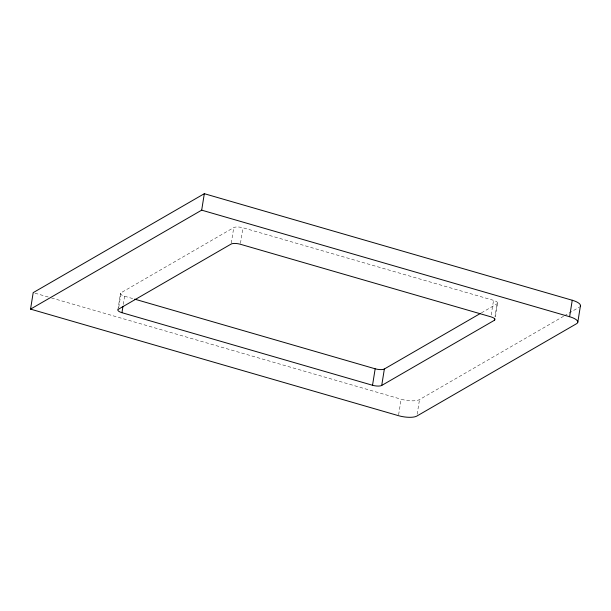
<?xml version="1.0" encoding="UTF-8"?>
<svg xmlns="http://www.w3.org/2000/svg" width="611" height="611" viewBox="0 0 611 611"><rect width="100%" height="100%" fill="white"/><g stroke="black" fill="none" stroke-linecap="round" stroke-linejoin="round"><path stroke-width="0.46" stroke-dasharray="3.06 2.29" d="M117.854 309.976L120.489 293.509M118.755 307.379L121.1 292.738L233.761 227.59A7.034 2.23 9.1 0 1 242.957 227.773L493.535 300.345A7.034 2.23 9.1 0 1 497.026 303.835L494.971 316.643M123.277 304.461L124.591 296.228A7.034 2.23 9.1 0 1 121.1 292.738M231.271 243.14L233.761 227.59M240.467 243.331L242.957 227.773M398.624 414.762L401.122 399.212A14.068 4.468 9.1 0 0 419.513 399.586L563.586 316.269M417.168 414.227L419.513 399.586M491.191 314.986L493.535 300.345M495.437 316.788L497.629 303.064M481.399 312.87L497.026 303.835M564.411 315.795L579.236 307.218M124.591 296.228L133.74 298.871M35.018 293.181L50.576 297.687M51.492 297.954L401.122 399.212"/><path stroke-width="0.92" d="M30.55 309.12L201.683 210.153L569.612 316.719A14.068 4.468 9.1 0 1 576.593 323.693L416.87 416.053A14.068 4.468 9.1 0 1 398.479 415.679L30.55 309.12L33.185 292.654L204.318 193.687L572.247 300.245A14.068 4.468 9.1 0 1 580.274 306.241M494.681 318.476L494.383 320.301L381.722 385.457A7.034 2.23 9.1 0 1 372.527 385.266L121.956 312.695L122.979 306.287M201.683 210.153L204.318 193.687M372.527 385.266L375.169 368.8A7.034 2.23 9.1 0 0 384.365 368.983L480.574 313.344M381.722 385.457L384.365 368.983M569.612 316.719L572.247 300.245M577.815 322.15L580.45 305.683M134.649 299.138L375.169 368.8M494.383 320.301A7.034 2.23 9.1 0 0 490.893 316.819L240.322 244.247A7.034 2.23 9.1 0 0 231.126 244.056L118.465 309.204A7.034 2.23 9.1 0 0 121.956 312.695"/></g></svg>
